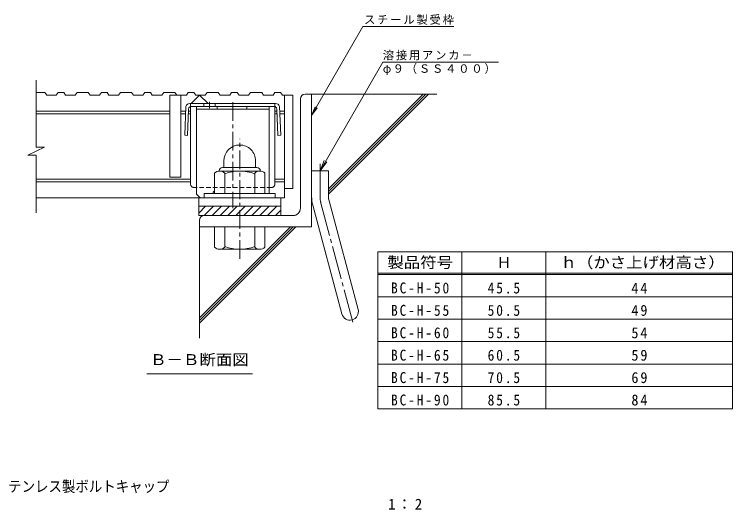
# Model space of a CAD drawing. Units: millimetres, scale not verified. Extents: x -343 to 383, y -270 to 273.
# Drawn here: x -1.9 to 382.8, y -269.6 to -4.4 of the extents above; entities that cross this region are included whole.
import ezdxf
from ezdxf.enums import TextEntityAlignment as Align

# ---------------------------------------------------------------- set-up
doc = ezdxf.new("R2010")
doc.units = ezdxf.units.MM
doc.header["$LTSCALE"] = 2
for name, pattern in [('CHAIN1', [8, 5, -1, 1, -1]), ('CHAIN2', [12, 9, -1, 1, -1]), ('DASHED1', [1.8, 1.2, -0.6])]:
    doc.linetypes.add(name, pattern=pattern)
for name, color, linetype, lineweight in [('0-F', 2, 'Continuous', 18), ('D-1', 2, 'Continuous', 18), ('D-2', 3, 'Continuous', 18), ('D-5', 7, 'Continuous', 18), ('D-6', 6, 'Continuous', 9), ('D-8', 4, 'Continuous', 18), ('D-9', 2, 'Continuous', 18), ('D-A', 3, 'Continuous', 18)]:
    doc.layers.add(name, color=color, linetype=linetype, lineweight=lineweight)
doc.layers.add('F-5_F-5ﾚｲﾔ', color=2, linetype='Continuous')
doc.styles.add('ＭＳ ゴシック', font='')
doc.styles.get('ＭＳ ゴシック').set_extended_font_data('MS Gothic')

msp = doc.modelspace()

# ---------------------------------------------------------------- linework, layer by layer
at = {"layer": '0-F', "color": 7}
for p, q in [((192.819, -131.6), (382.783, -131.6)), ((192.819, -131.6), (192.819, -215.6)), ((237.819, -131.6), (237.819, -215.6)), ((282.819, -131.6), (282.819, -215.6)), ((382.783, -131.6), (382.783, -215.6)), ((192.819, -143.6), (382.783, -143.6)), ((192.819, -155.6), (382.783, -155.6)), ((192.819, -167.6), (382.783, -167.6)), ((192.819, -179.6), (382.783, -179.6)), ((192.819, -191.6), (382.783, -191.6)), ((192.819, -203.6), (382.783, -203.6)), ((192.819, -215.6), (382.783, -215.6))]:
    msp.add_line(p, q, dxfattribs=at)
at = {"layer": 'D-1'}
for p, q in [((151.289, -108.109), (151.289, -49.609)), ((153.789, -47.109), (157.289, -47.109)), ((157.289, -118.109), (157.289, -47.109)), ((110.289, -82.809), (110.289, -86.309)), ((127.29, -82.799), (127.29, -86.309)), ((107.79, -88.109), (107.79, -88.309)), ((129.54, -88.309), (108.039, -88.309)), ((109.589, -86.309), (127.989, -86.309)), ((129.789, -88.109), (129.789, -88.309)), ((157.289, -88.109), (166.289, -88.109)), ((166.289, -101.924), (166.289, -88.109)), ((105.289, -100.309), (105.289, -89.347)), ((110.79, -100.309), (110.79, -89.347)), ((126.789, -100.309), (126.789, -89.347)), ((132.29, -100.309), (132.29, -89.347)), ((99.789, -102.609), (99.789, -100.309)), ((96.789, -110.845), (100.526, -107.109)), ((96.789, -107.109), (140.789, -107.109)), ((99.769, -112.109), (104.769, -107.109)), ((104.011, -112.109), (109.011, -107.109)), ((108.254, -112.109), (113.254, -107.109)), ((112.497, -112.109), (117.496, -107.109)), ((116.739, -112.109), (121.739, -107.109)), ((120.982, -112.109), (125.982, -107.109)), ((125.224, -112.109), (130.224, -107.109)), ((129.467, -112.109), (134.467, -107.109)), ((133.71, -112.109), (138.71, -107.109)), ((140.79, -107.109), (140.79, -112.109)), ((157.903, -106.582), (173.495, -164.773)), ((166.596, -104.253), (182.188, -162.444)), ((137.952, -112.109), (140.79, -109.272)), ((97.289, -114.609), (97.289, -118.109)), ((157.289, -118.109), (97.289, -118.109)), ((105.289, -118.109), (105.289, -129.07)), ((110.79, -118.109), (110.79, -129.07)), ((126.789, -118.109), (126.789, -129.07)), ((132.29, -118.109), (132.29, -129.07)), ((129.54, -130.109), (108.039, -130.109))]:
    msp.add_line(p, q, dxfattribs=at)
at = {"layer": 'D-1', "linetype": 'CHAIN1'}
msp.add_line((118.789, -135.226), (118.789, -71.007), dxfattribs=at)
at = {"layer": 'D-1', "linetype": 'CHAIN2'}
for p, q in [((161.789, -101.924), (161.789, -84.304)), ((162.249, -105.418), (179.711, -170.584))]:
    msp.add_line(p, q, dxfattribs=at)
at = {"layer": 'D-1'}
for points in [[(137.789, -102.609), (137.789, -100.309), (99.789, -100.309)], [(147.289, -112.109), (96.789, -112.109), (96.789, -107.109)]]:
    msp.add_lwpolyline(points, dxfattribs=at)
for centre, radius, start, end in [((153.789, -49.609), 2.5, 90, 180), ((118.789, -82.809), 8.5, 90, 180), ((118.8, -82.799), 8.49, 0, 90.06888), ((108.039, -92.469), 4.16, 48.62012, 131.38165), ((109.589, -88.109), 1.8, 90, 180), ((118.789, -112.309), 24, 70.52881, 109.47119), ((129.54, -92.469), 4.16, 48.61835, 131.37988), ((127.989, -88.109), 1.8, 0, 90), ((175.289, -101.924), 18, 180, 195), ((175.289, -101.924), 9, 180, 195.00002), ((147.289, -108.109), 4, 270, 0), ((99.789, -114.609), 2.5, 90, 180), ((108.039, -125.949), 4.16, 228.61835, 311.37988), ((118.789, -106.109), 24, 250.52881, 289.47119), ((129.54, -125.949), 4.16, 228.62012, 311.38165), ((177.842, -163.609), 4.5, 195.00014, 14.99991)]:
    msp.add_arc(centre, radius, start, end, dxfattribs=at)
at = {"layer": 'D-1', "linetype": 'CHAIN2'}
msp.add_arc((175.289, -101.924), 13.5, 180, 194.99995, dxfattribs=at)
at = {"layer": 'D-2'}
for p, q in [((9.756, -75.538), (9.756, -39.609)), ((14.403, -46.109), (9.755, -46.109)), ((14.403, -46.109), (15.403, -47.609)), ((20.516, -47.609), (15.403, -47.609)), ((81.289, -47.609), (81.289, -91.609)), ((147.289, -47.609), (141.646, -47.609)), ((142.79, -47.609), (142.79, -102.609)), ((81.289, -56.109), (9.756, -56.109)), ((9.756, -57.609), (81.289, -57.609)), ((89.879, -56.109), (87.289, -56.109)), ((89.819, -57.609), (87.289, -57.609)), ((92.439, -57.609), (91.32, -57.609)), ((92.439, -56.109), (91.38, -56.109)), ((138.698, -56.109), (137.639, -56.109)), ((138.758, -57.609), (137.639, -57.609)), ((142.79, -56.109), (140.2, -56.109)), ((142.79, -57.609), (140.26, -57.609)), ((5.333, -79.679), (14.252, -75.538)), ((14.252, -75.538), (9.756, -75.538)), ((5.333, -79.679), (9.756, -79.679)), ((9.756, -110.609), (9.756, -79.679)), ((9.756, -92.609), (92.439, -92.609)), ((9.756, -94.109), (92.439, -94.109)), ((142.79, -92.609), (137.639, -92.609)), ((142.79, -94.109), (137.639, -94.109)), ((9.756, -102.609), (142.79, -102.609)), ((96.789, -107.109), (96.789, -102.609)), ((140.789, -107.109), (140.789, -102.609))]:
    msp.add_line(p, q, dxfattribs=at)
for points in [[(87.289, -47.609), (87.289, -91.609), (81.289, -91.609)], [(92.789, -52.109), (97.289, -47.609), (101.789, -52.109)], [(147.289, -47.609), (147.289, -97.609), (142.79, -97.609)]]:
    msp.add_lwpolyline(points, dxfattribs=at)
at = {"layer": 'D-5'}
for p, q in [((157.289, -58.45), (184.762, -10.865)), ((233.386, -10.865), (184.762, -10.865)), ((161.789, -88.109), (195.402, -29.89)), ((257.402, -29.89), (195.402, -29.89)), ((157.289, -58.45), (159.203, -53.83)), ((157.289, -58.45), (160.333, -54.483)), ((161.789, -88.109), (164.085, -82.565)), ((161.789, -88.109), (165.442, -83.348)), ((192.819, -142.85), (382.783, -142.85)), ((68.989, -196.93), (125.589, -196.93))]:
    msp.add_line(p, q, dxfattribs=at)
at = {"layer": 'D-6'}
for p, q in [((157.289, -47.109), (224.316, -47.109)), ((166.289, -97.844), (217.026, -47.109)), ((166.289, -100.672), (219.854, -47.109)), ((166.289, -99.257), (218.438, -47.109)), ((97.289, -118.109), (97.289, -177.752)), ((97.289, -166.843), (146.025, -118.109)), ((97.289, -169.672), (148.853, -118.109)), ((97.289, -168.257), (147.438, -118.109))]:
    msp.add_line(p, q, dxfattribs=at)
at = {"layer": 'D-8'}
for p, q in [((95.539, -53.609), (134.539, -53.609)), ((95.539, -100.609), (95.539, -53.609)), ((106.652, -55.109), (106.652, -53.609)), ((122.652, -55.109), (122.652, -53.609)), ((134.539, -100.309), (134.539, -53.609)), ((95.539, -55.109), (134.539, -55.109)), ((95.539, -100.609), (97.539, -102.609))]:
    msp.add_line(p, q, dxfattribs=at)
msp.add_lwpolyline([(104.539, -100.309), (104.539, -99.609), (105.289, -98.859)], dxfattribs=at)
at = {"layer": 'D-9'}
for p, q in [((89.979, -53.609), (89.359, -69.109)), ((115.039, -52.109), (92.082, -52.109)), ((92.439, -95.109), (92.439, -53.688)), ((137.157, -53.609), (92.922, -53.609)), ((99.596, -52.109), (99.596, -53.609)), ((105.596, -52.109), (105.596, -53.609)), ((115.039, -52.109), (137.997, -52.109)), ((137.639, -95.109), (137.639, -53.688)), ((140.1, -53.609), (140.72, -69.109)), ((91.423, -55.049), (90.857, -69.169)), ((138.656, -55.049), (139.221, -69.169)), ((89.359, -69.109), (90.857, -69.169)), ((140.72, -69.109), (139.221, -69.169))]:
    msp.add_line(p, q, dxfattribs=at)
at = {"layer": 'D-9', "linetype": 'DASHED1'}
for p, q in [((92.439, -53.688), (92.439, -52.109)), ((137.639, -53.688), (137.639, -52.109)), ((135.639, -97.109), (94.439, -97.109))]:
    msp.add_line(p, q, dxfattribs=at)
at = {"layer": 'D-9', "linetype": 'CHAIN1'}
for p, q in [((102.596, -51.119), (102.596, -54.599)), ((115.039, -51.325), (115.039, -108.096))]:
    msp.add_line(p, q, dxfattribs=at)
at = {"layer": 'D-9'}
for centre, radius, start, end in [((92.061, -54.303), 2.194, 89.44382, 161.56279), ((92.922, -55.109), 1.5, 90, 177.70665), ((137.157, -55.109), 1.5, 2.29335, 90), ((138.018, -54.303), 2.194, 18.43721, 90.55618), ((94.439, -95.109), 2, 180, 198.1933), ((135.639, -95.109), 2, 341.8067, 0)]:
    msp.add_arc(centre, radius, start, end, dxfattribs=at)
at = {"layer": 'D-9', "linetype": 'DASHED1'}
for centre, start, end in [((94.439, -95.109), 198.1933, 270), ((135.639, -95.109), 270, 341.8067)]:
    msp.add_arc(centre, 2, start, end, dxfattribs=at)
at = {"layer": 'D-A'}
for p, q in [((21.516, -46.109), (20.516, -47.609)), ((24.516, -46.109), (21.516, -46.109)), ((24.516, -46.109), (25.516, -47.609)), ((31.629, -46.109), (30.629, -47.609)), ((37.629, -46.109), (31.629, -46.109)), ((37.629, -46.109), (38.629, -47.609)), ((44.742, -46.109), (43.742, -47.609)), ((47.742, -46.109), (44.742, -46.109)), ((47.742, -46.109), (48.742, -47.609)), ((54.855, -46.109), (53.855, -47.609)), ((60.855, -46.109), (54.855, -46.109)), ((60.855, -46.109), (61.855, -47.609)), ((67.968, -46.109), (66.968, -47.609)), ((70.968, -46.109), (67.968, -46.109)), ((70.968, -46.109), (71.968, -47.609)), ((78.081, -46.109), (77.081, -47.609)), ((84.081, -46.109), (78.081, -46.109)), ((84.081, -46.109), (85.081, -47.609)), ((91.194, -46.109), (90.194, -47.609)), ((94.194, -46.109), (91.194, -46.109)), ((94.194, -46.109), (95.194, -47.609)), ((101.307, -46.109), (100.307, -47.609)), ((107.307, -46.109), (101.307, -46.109)), ((107.307, -46.109), (108.307, -47.609)), ((114.42, -46.109), (113.42, -47.609)), ((117.42, -46.109), (114.42, -46.109)), ((117.42, -46.109), (118.42, -47.609)), ((124.533, -46.109), (123.533, -47.609)), ((130.533, -46.109), (124.533, -46.109)), ((130.533, -46.109), (131.533, -47.609)), ((137.646, -46.109), (136.646, -47.609)), ((140.646, -46.109), (137.646, -46.109)), ((140.646, -46.109), (141.646, -47.609)), ((25.516, -47.609), (30.629, -47.609)), ((43.742, -47.609), (38.629, -47.609)), ((48.742, -47.609), (53.855, -47.609)), ((66.968, -47.609), (61.855, -47.609)), ((71.968, -47.609), (77.081, -47.609)), ((90.194, -47.609), (81.289, -47.609)), ((95.194, -47.609), (100.307, -47.609)), ((113.42, -47.609), (108.307, -47.609)), ((118.42, -47.609), (123.533, -47.609)), ((136.646, -47.609), (131.533, -47.609))]:
    msp.add_line(p, q, dxfattribs=at)

# ---------------------------------------------------------------- texts
at = {"layer": '0-F', "style": 'ＭＳ ゴシック', "width": 1.1}
for s, p in [('製品符号', (197.819, -141.874)), ('ｈ（かさ上げ材高さ）', (290.551, -141.874))]:
    msp.add_text(s, height=5.865, dxfattribs=at).set_placement(p, align=Align.BOTTOM_LEFT)
at = {"layer": '0-F', "style": 'ＭＳ ゴシック'}
msp.add_text('Ｈ', height=5.865, dxfattribs=at).set_placement((256.319, -141.874), align=Align.BOTTOM_LEFT)
at = {"layer": '0-F', "char_height": 5.865, "attachment_point": 7, "style": 'ＭＳ ゴシック'}
for s, insert in [('\\T1.28;\\W0.9;BC-H-50', (199.819, -153.874)), ('\\T1.28;\\W0.9;45.5', (251.569, -153.874)), ('\\T1.27;\\W0.95;44', (328.551, -153.874)), ('\\T1.28;\\W0.9;BC-H-55', (199.819, -165.874)), ('\\T1.28;\\W0.9;50.5', (251.569, -165.874)), ('\\T1.27;\\W0.95;49', (328.551, -165.874)), ('\\T1.28;\\W0.9;BC-H-60', (199.819, -177.874)), ('\\T1.28;\\W0.9;55.5', (251.569, -177.874)), ('\\T1.27;\\W0.95;54', (328.551, -177.874)), ('\\T1.28;\\W0.9;BC-H-65', (199.819, -189.874)), ('\\T1.28;\\W0.9;60.5', (251.569, -189.874)), ('\\T1.27;\\W0.95;59', (328.551, -189.874)), ('\\T1.28;\\W0.9;BC-H-75', (199.819, -201.874)), ('\\T1.28;\\W0.9;70.5', (251.569, -201.874)), ('\\T1.27;\\W0.95;69', (328.551, -201.874)), ('\\T1.28;\\W0.9;BC-H-90', (199.819, -213.874)), ('\\T1.28;\\W0.9;85.5', (251.569, -213.874)), ('\\T1.27;\\W0.95;84', (328.551, -213.874))]:
    msp.add_mtext(s, dxfattribs=dict(at, insert=insert))
at = {"layer": 'D-5', "color": 2, "style": 'ＭＳ ゴシック', "width": 1.1}
msp.add_text('Ｂ－Ｂ断面図', height=5.865, dxfattribs=at).set_placement((70.789, -193.93), align=Align.BOTTOM_LEFT)
at = {"layer": 'D-5', "char_height": 4.399, "attachment_point": 7, "style": 'ＭＳ ゴシック'}
for s, insert in [('\\T1.17;スチール製受枠', (185.386, -9.913)), ('\\T1.17;溶接用アンカ－', (195.402, -28.958)), ('\\T1.17;φ９（ＳＳ４００）', (195.402, -36.822))]:
    msp.add_mtext(s, dxfattribs=dict(at, insert=insert))
at = {"layer": 'F-5_F-5ﾚｲﾔ', "style": 'ＭＳ ゴシック', "width": 0.9}
msp.add_text('スチール製グレーチング\u3000ボルト固定式用\u3000ステンレス製ボルトキャップ', height=5.865, dxfattribs=at).set_placement((-156.44, -261.817), align=Align.BOTTOM_LEFT)
at = {"layer": 'F-5_F-5ﾚｲﾔ', "insert": (198.259, -269.562), "char_height": 5.865, "attachment_point": 7, "style": 'ＭＳ ゴシック'}
msp.add_mtext('\\T1.19;1：2', dxfattribs=at)

doc.saveas('drawing.dxf')
